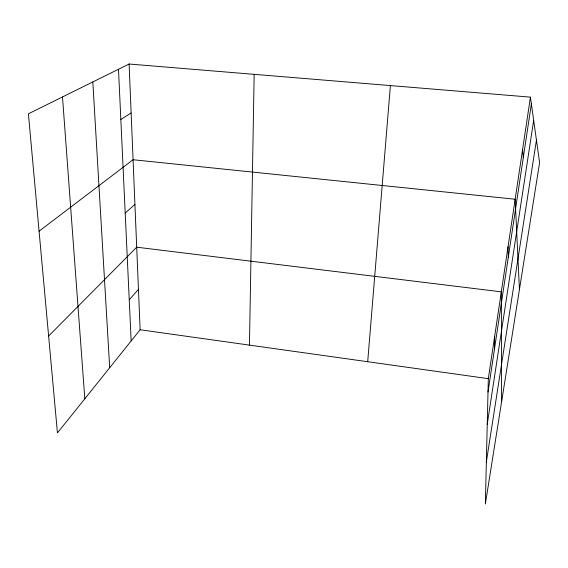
<?xml version="1.0" encoding="UTF-8"?>
<svg xmlns="http://www.w3.org/2000/svg" width="568" height="568" viewBox="0 0 568 568"><rect width="100%" height="100%" fill="white"/><g stroke="black" fill="none" stroke-linecap="round" stroke-linejoin="round"><path stroke-width="0.85" d="M494.515 348.802L494.664 336.27M249.451 345.117L254.166 74.344M530.427 97.135L488.324 378.664L485.356 503.979L539.6 162.64L530.427 97.135L129.099 64.021L28.4 113.799L57.439 432.93L140.126 329.76L129.099 64.021M367.695 361.724L390.401 85.583M488.004 392.041L531.371 103.887M487.245 424.253L533.679 120.366M486.35 461.983L536.448 140.104M129.241 299.776L138.45 289.375M48.621 336.036L136.703 247.194L501.31 291.853L501.629 401.597M125.201 213.043L134.928 204.423M39.078 231.204L133.068 159.729L515.162 199.24L519.422 289.602M120.842 119.457L131.13 112.975M140.126 329.76L488.324 378.664M522.603 149.469L523.284 157.627M62.494 96.943L84.824 398.764M92.825 81.948L109.702 367.716M118.499 69.26L131.158 340.942M508.069 246.647L508.296 257.212"/></g></svg>
